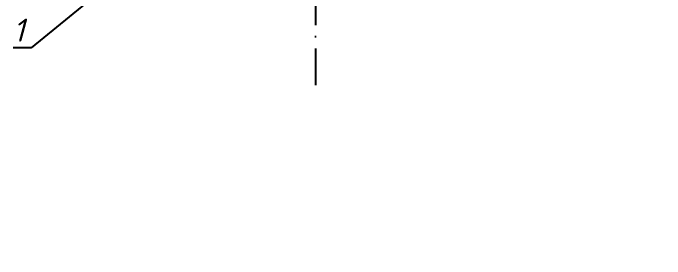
# Model space of a CAD drawing. Header units: millimetres. Extents: x -5427 to 3670, y -5891 to 948.
# Drawn here: x 1288.1 to 1458.1, y 675.4 to 739.4 of the extents above; entities that cross this region are included whole.
import ezdxf

# ---------------------------------------------------------------- set-up
doc = ezdxf.new("R2010")
doc.units = ezdxf.units.MM
doc.header["$MEASUREMENT"] = 0
doc.linetypes.add('ACAD_ISO04W100', pattern=[30, 24, -3, 0, -3])
doc.layers.add('оси', color=1, linetype='ACAD_ISO04W100')
doc.layers.add('Тонкие', color=140, linetype='Continuous', lineweight=25)
doc.styles.get("Standard").update_dxf_attribs({"font": 'isocpeui.ttf'})
doc.dimstyles.new('ISO-25', dxfattribs={"dimtxt": 4, "dimasz": 4, "dimexe": 1.25, "dimexo": 0, "dimtad": 1, "dimtxsty": 'Standard', "dimcen": 2.5, "dimadec": 0, "dimazin": 0, "dimtfac": 1, "dimtmove": 0, "dimatfit": 3, "dimfxl": 1, "dimarcsym": 0})

# ---------------------------------------------------------------- blocks, each defined once
blk = doc.blocks.new('*D147')
at = {"layer": 'Defpoints', "color": 0, "transparency": 16777216}
for p in [(1690.466516361826, 889.928779320926), (1303.470066520167, 797.8378986526861), (1690.466516361826, 523.8379232044122)]:
    blk.add_point(p, dxfattribs=at)
at = {"layer": 'Тонкие', "color": 0, "lineweight": -2, "transparency": 16777216}
for p, q in [((1303.470066520167, 797.8378986526861), (1303.470066520167, 891.178779320926)), ((1690.466516361826, 523.8379232044122), (1690.466516361826, 891.178779320926)), ((1307.470066520167, 889.928779320926), (1686.466516361826, 889.928779320926))]:
    blk.add_line(p, q, dxfattribs=at)
at = {"layer": 'Тонкие', "color": 0, "transparency": 16777216}
for points in [[(1307.470066520167, 890.5954459875926), (1307.470066520167, 889.2621126542593), (1303.470066520167, 889.928779320926)], [(1686.466516361826, 890.5954459875926), (1686.466516361826, 889.2621126542593), (1690.466516361826, 889.928779320926)]]:
    blk.add_solid(points, dxfattribs=at)
at = {"layer": 'Тонкие', "color": 0, "transparency": 16777216, "insert": (1496.968291440997, 892.5795368966835), "char_height": 4, "attachment_point": 5}
blk.add_mtext('387', dxfattribs=at)

msp = doc.modelspace()

# ---------------------------------------------------------------- linework, layer by layer
at = {"layer": 'оси'}
msp.add_line((1366.969691828892, 880.6546058345577), (1366.969691828892, 720.5807225652009), dxfattribs=at)
at = {"layer": 'Тонкие'}
for p, q in [((1309.42793972875, 743.9028098258459), (1292.801058839101, 730.3649293790568)), ((1292.801058839101, 730.3649293790568), (1288.065138002456, 730.3649293790568))]:
    msp.add_line(p, q, dxfattribs=at)

# ---------------------------------------------------------------- texts
msp.add_text('1', height=6, dxfattribs=at).set_placement((1288.04683399269, 731.937972036585))

# ---------------------------------------------------------------- dimensions: what is measured, and where the dimension line sits
dim = msp.add_linear_dim(base=(1690.466516361826, 889.928779320926), p1=(1303.470066520167, 797.8378986526861), p2=(1690.466516361826, 523.8379232044122), dimstyle='ISO-25', dxfattribs=at)
dim.commit()
dim.dimension.update_dxf_attribs({"geometry": '*D147', "text_midpoint": (1496.968291440997, 892.5795368966835)})

doc.saveas('drawing.dxf')
